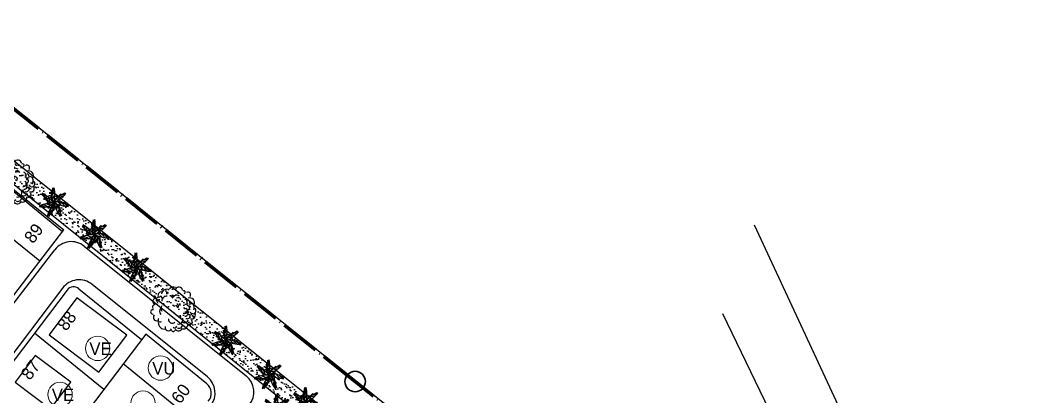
# Model space of a CAD drawing. Extents: x 472704 to 474638, y 1059265 to 1060325.
# Drawn here: x 474230.8 to 474472.4, y 1059848 to 1059938.8 of the extents above; entities that cross this region are included whole.
import ezdxf

# ---------------------------------------------------------------- set-up
doc = ezdxf.new("R2010")
doc.units = 0
doc.header["$LTSCALE"] = 0.4
doc.header["$MEASUREMENT"] = 0
doc.linetypes.add('ACAD_ISO04W100', pattern=[30.5, 24, -3, 0.5, -3])
doc.layers.get('0').update_dxf_attribs({"linetype": 'CONTINUOUS', "lineweight": 25})
for name, color, linetype, lineweight in [('1', 5, 'ACAD_ISO04W100', 80), ('ARBOLES', 114, 'CONTINUOUS', 25), ('AREAS VERDAS', 72, 'CONTINUOUS', 25), ('AREAS VERDES', 2, 'CONTINUOUS', 20), ('CASA', 31, 'CONTINUOUS', 30), ('TEXTO-COOR', 3, 'CONTINUOUS', 35)]:
    doc.layers.add(name, color=color, linetype=linetype, lineweight=lineweight)
for name, color, linetype in [('NumeroPropu', 6, 'CONTINUOUS'), ('PARCELASPEOPUESTAS', 3, 'CONTINUOUS'), ('TipoVivienda', 7, 'CONTINUOUS'), ('UNIFAMILIAR', 5, 'CONTINUOUS'), ('VEGETACION', 3, 'CONTINUOUS'), ('VIAEXISTENTE', 3, 'CONTINUOUS'), ('VIAPROPUESTA', 7, 'CONTINUOUS')]:
    doc.layers.add(name, color=color, linetype=linetype)
doc.styles.add('Numeros Parcelas', font='', dxfattribs={"height": 3})
doc.styles.add('TipoVivienda', font='', dxfattribs={"height": 3})
doc.styles.get('Numeros Parcelas').set_extended_font_data('AvantGarde Bk BT')
doc.styles.get('TipoVivienda').set_extended_font_data('AvantGarde Bk BT')
pattern_1 = [(37.5, (0, 0), (-0.0629933581, 1.926823769), [0, -1.52, 0, -1.7, 0, -1.625]), (7.5, (0, 0), (1.769776705, 2.822146065), [0, -0.82, 0, -1.37, 0, -0.525]), (327.5, (-1.23, 0), (3.1141418618, 0.0056590535), [0, -0.5, 0, -1.8, 0, -2.35]), (317.5, (-1.23, 0), (3.0061266046, 0.877675565), [0, -0.25, 0, -1.18, 0, -1.35])]

# ---------------------------------------------------------------- blocks, each defined once
blk = doc.blocks.new('MATA-9-P')
for centre, radius, start, end in [((-0.012, 0.408), 0.0807, 41.611, 159.9786), ((0.095, 0.352), 0.117, 19.5363, 133.8929), ((-0.404, 0.239), 0.0523, 33.6973, 233.0937), ((-0.3, 0.299), 0.0535, 48.8801, 178.3128), ((-0.19, 0.376), 0.0779, 58.9861, 207.9131), ((-0.139, 0.323), 0.0515, 43.6906, 176.2128), ((-0.13, 0.377), 0.0539, 58.2998, 186.1253), ((0.003, 0.224), 0.12, 48.7668, 139.8869), ((0.242, 0.281), 0.13, 29.735, 97.237), ((0.362, 0.237), 0.0901, 334.1349, 112.582), ((-0.411, 0.085), 0.081, 97.9827, 246.8545), ((-0.382, -0.007), 0.0536, 111.1669, 263.9023), ((-0.196, 0.089), 0.103, 98.24, 184.0926), ((-0.14, 0.127), 0.0914, 100.2196, 184.2046), ((0.107, 0.003), 0.0451, 255.8278, 48.4085), ((0.185, 0.11), 0.112, 15.4857, 115.7101), ((0.2, 0.072), 0.076, 342.5759, 76.3443), ((0.292, -0.041), 0.0714, 276.1226, 39.2521), ((0.428, 0.142), 0.0366, 250.6341, 87.6124), ((0.473, 0.036), 0.0582, 274.1634, 85.8366), ((-0.357, -0.122), 0.141, 138.2834, 242.854), ((-0.352, -0.264), 0.075, 125.1074, 295.1356), ((-0.166, -0.175), 0.0856, 132.6578, 272.2174), ((0.179, -0.196), 0.0627, 218.0415, 17.9882), ((0.272, -0.186), 0.05, 238.608, 55.1957), ((0.317, -0.105), 0.0811, 297.613, 27.6641), ((0.322, -0.221), 0.0971, 289.6179, 40.7476), ((0.391, -0.129), 0.106, 291.1232, 72.7112), ((-0.301, -0.371), 0.0414, 161.5063, 291.7296), ((-0.214, -0.323), 0.051, 182.3708, 306.9054), ((-0.165, -0.395), 0.0934, 176.9949, 302.2491), ((-0.123, -0.359), 0.0889, 204.4539, 320.9009), ((-0.057, -0.275), 0.0967, 215.7229, 341.5126), ((0.059, -0.34), 0.0902, 208.4156, 303.6457), ((0.155, -0.32), 0.0734, 205.1869, 329.0229), ((0.154, -0.231), 0.0853, 233.2048, 357.4631), ((0.24, -0.387), 0.0807, 210.7968, 2.6678), ((0.328, -0.318), 0.07, 169.6683, 15.8268), ((-0.041, -0.424), 0.105, 204.1955, 327.7789), ((0.113, -0.48), 0.0521, 187.204, 14.3246)]:
    blk.add_arc(centre, radius, start, end)
blk = doc.blocks.new('ARBOL-1')
at = {"layer": 'ARBOLES', "linetype": 'Continuous', "xscale": 5, "yscale": 5, "zscale": 5}
blk.add_blockref('MATA-9-P', (0.5, -0.07), dxfattribs=at)
blk = doc.blocks.new('PALME01')
at = {"layer": 'VEGETACION'}
for p, q in [((-0.48, 1.69), (-0.56, 2.58)), ((-0.56, 2.58), (-0.32, 2.46)), ((-0.34, 2.42), (0.22, 3.22)), ((-0.34, 1.77), (0.26, 2.65)), ((-0.32, 2.46), (-0.14, 3.51)), ((-2.17, 1.26), (-2.88, 2.05)), ((-2.88, 2.05), (-2.68, 2)), ((-2.16, 1.22), (-2.44, 2.16)), ((-2.42, 1.15), (-2.17, 1.26)), ((-1.67, 0.65), (-2.42, 1.15)), ((-1.65, 0.81), (-1.96, 1.83)), ((-1.86, 0.57), (-1.67, 0.65)), ((-0.99, 0.15), (-1.86, 0.57)), ((-0.93, 0.18), (-1.28, 1.25)), ((-1.16, 0.07), (-0.99, 0.15)), ((-0.01, -0.17), (-1.16, 0.07)), ((-0.45, 0.84), (-0.66, 1.78)), ((-0.66, 1.78), (-0.48, 1.69)), ((-0.08, -0.13), (-0.61, 0.92)), ((-0.61, 0.92), (-0.45, 0.84)), ((-0.39, 0.81), (0.23, 1.75)), ((-0.1, -0.04), (0.39, 1.03)), ((-0.04, 0.03), (1.1, 0.31)), ((0.04, 0.02), (0.97, -0.69)), ((0.39, 1.03), (0.43, 0.85)), ((0.43, 0.85), (1.03, 1.6)), ((0.44, 0.78), (1.57, 0.88)), ((0.94, 0.12), (1.72, -0.7)), ((1.1, 0.31), (0.98, 0.17)), ((0.98, 0.17), (1.94, 0.16)), ((1.03, 1.6), (1.07, 1.4)), ((1.07, 1.4), (1.72, 2.02)), ((1.22, 1.34), (2.28, 1.42)), ((1.72, 2.02), (1.78, 1.75)), ((1.73, 1.74), (2.71, 1.81)), ((1.78, 1.75), (2.7, 2.27)), ((1.94, 0.16), (1.81, 0.01)), ((1.81, 0.01), (2.7, -0.12)), ((2.7, 2.27), (2.6, 2.09)), ((-3.46, -1), (-3.29, -0.88)), ((-2.4, -0.93), (-3.46, -1)), ((-2.35, -0.95), (-3.26, -0.58)), ((-1.72, -0.8), (-2.71, -0.42)), ((-1.61, -0.92), (-2.46, -1.2)), ((-0.77, -0.64), (-1.83, -0.24)), ((-0.79, -0.71), (-1.66, -1.12)), ((-1.66, -1.12), (-1.61, -0.92)), ((-0.5, -1.86), (-1.42, -2.4)), ((-0.03, -1.03), (-1.01, -1.6)), ((0.07, -0.13), (-0.83, -0.88)), ((-0.83, -0.88), (-0.79, -0.71)), ((-0.33, -1.85), (-0.65, -2.69)), ((-0.21, -2.01), (-0.33, -1.85)), ((0.01, -1.08), (-0.21, -2.01)), ((0.12, -1.22), (0.01, -1.08)), ((0.09, -0.05), (0.12, -1.22)), ((0.73, -0.69), (0.57, -1.81)), ((0.97, -0.69), (0.79, -0.69)), ((0.79, -0.69), (1.39, -1.44)), ((1.09, -1.57), (0.94, -2.63)), ((1.39, -1.44), (1.19, -1.44)), ((1.19, -1.44), (1.64, -2.21)), ((1.38, -2.16), (1.22, -3.13)), ((1.37, -2.21), (1.67, -3.23)), ((1.64, -2.21), (1.37, -2.21)), ((1.86, -0.15), (2.59, -0.93)), ((2.49, -0.3), (3.15, -1.02)), ((2.7, -0.12), (2.53, -0.32)), ((2.53, -0.32), (3.51, -0.73)), ((3.51, -0.73), (3.31, -0.76)), ((-0.78, -2.45), (-1.63, -2.93)), ((-0.82, -2.48), (-1.43, -3.35)), ((-0.65, -2.69), (-0.82, -2.48)), ((1.67, -3.23), (1.52, -3.09))]:
    blk.add_line(p, q, dxfattribs=at)
for centre, radius, start, end in [((3.35, 1.47), 3.79, 146.5126, 204.9769), ((-8.28, 2.34), 8.56, 343.2568, 8.2327), ((0.88, 3.52), 3.79, 197.9411, 256.4055), ((-7.05, -5.04), 8.56, 34.6853, 59.6613), ((0, 0), 1.53, 165.4304, 194.1231), ((0, 0), 1.53, 112.3411, 140.8959), ((-3.28, 7.91), 8.56, 291.8282, 316.8041), ((3.29, -1.73), 3.79, 95.084, 153.5483), ((0.75, -3.68), 3.79, 43.6554, 102.1198), ((4.18, 7.47), 8.56, 240.3996, 265.3756), ((-2.36, -2.91), 3.79, 352.2268, 50.6912), ((8.5, 1.36), 8.56, 188.971, 213.947), ((0, 0), 1.53, 58.7372, 86.9078), ((0, 0), 1.53, 6.2517, 34.072), ((-0.51, -8.67), 8.56, 86.1139, 111.0899), ((-2.25, 2.86), 3.79, 249.3697, 307.8341), ((-3.7, 0), 3.79, 300.7983, 359.2626), ((6.41, -5.83), 8.56, 137.5425, 162.5184), ((0, 0), 1.53, 216.742, 245.1681), ((0, 0), 1.53, 266.3653, 294.3399), ((0, 0), 1.53, 315.6716, 343.3932)]:
    blk.add_arc(centre, radius, start, end, dxfattribs=at)
blk = doc.blocks.new('PALMERA')
at = {"layer": 'AREAS VERDES'}
blk.add_blockref('PALME01', (-88.82, 0.82), dxfattribs=at)

msp = doc.modelspace()

# ---------------------------------------------------------------- hatches: boundary and pattern name
at = {"layer": 'AREAS VERDAS'}
h = msp.add_hatch(dxfattribs=at)
h.set_pattern_fill('AR-SAND', color=64, style=0)
h.set_pattern_definition(pattern_1)
h.paths.add_polyline_path([(474200, 1059928.21), (474200, 1059923.29), (474207.61, 1059916.63), (474243.53, 1059887.8), (474246.29, 1059891.26)])
h = msp.add_hatch(dxfattribs=at)
h.set_pattern_fill('AR-SAND', color=64, style=0)
h.set_pattern_definition(pattern_1)
h.paths.add_polyline_path([(474246.29, 1059891.26), (474243.53, 1059887.8), (474288.88, 1059851.41), (474291.73, 1059854.98)])
h = msp.add_hatch(dxfattribs=at)
h.set_pattern_fill('AR-SAND', color=64, style=0)
h.set_pattern_definition(pattern_1)
h.paths.add_polyline_path([(474291.73, 1059854.98), (474288.88, 1059851.41), (474292.65, 1059848.39, -0.020577), (474292.8, 1059848.67, -0.013276), (474292.87, 1059848.22), (474294.29, 1059847.08), (474294.38, 1059847.17), (474294.44, 1059846.96), (474294.49, 1059846.92, -0.078084), (474295.62, 1059847.24, -0.02822), (474294.94, 1059846.55), (474301.44, 1059841.34), (474301.46, 1059841.35), (474301.45, 1059841.33), (474301.69, 1059841.14, -0.002106), (474301.73, 1059841.14, -0.000672), (474301.71, 1059841.12), (474309.91, 1059834.54), (474309.92, 1059834.55), (474309.92, 1059834.54), (474310.17, 1059834.33, -0.000561), (474310.18, 1059834.33, -0.000178), (474310.18, 1059834.33), (474325.98, 1059821.64), (474328.91, 1059825.31)])

# ---------------------------------------------------------------- linework, layer by layer
at = {"layer": '1', "color": 1}
for p, q in [((474311.54, 1059851.7), (474059.59, 1060053.08)), ((474468.63, 1059726.59), (474311.54, 1059851.7))]:
    msp.add_line(p, q, dxfattribs=at)
at = {"layer": 'CASA'}
for points in [[(474249.78, 1059853.98), (474256.54, 1059862.9), (474244.54, 1059871.9), (474237.82, 1059862.94), (474249.78, 1059853.98)], [(474238.21, 1059845.18), (474243.05, 1059851.56), (474234.49, 1059857.97), (474229.69, 1059851.57), (474238.18, 1059845.13)]]:
    msp.add_lwpolyline(points, dxfattribs=at)
at = {"layer": 'PARCELASPEOPUESTAS', "linetype": 'Continuous'}
for p, q in [((474241.08, 1059887.8), (474225.61, 1059900.39)), ((474235.58, 1059880.67), (474220.07, 1059893.3)), ((474187.31, 1059817.96), (474241.41, 1059888.23)), ((474242.16, 1059873.73), (474191.13, 1059806.41)), ((474245.02, 1059874.07), (474260.11, 1059861.79)), ((474261.12, 1059863.12), (474206.08, 1059790.51)), ((474234.34, 1059863.42), (474251.04, 1059849.83)), ((474275.81, 1059851.16), (474261.12, 1059863.12)), ((474272.48, 1059842.26), (474255.68, 1059855.94))]:
    msp.add_line(p, q, dxfattribs=at)
for centre, radius, start, end in [((474243.75, 1059872.52), 2, 50.8589, 142.8357), ((474274.05, 1059848.91), 2.86, 317.9007, 52.0685)]:
    msp.add_arc(centre, radius, start, end, dxfattribs=at)
at = {"layer": 'TEXTO-COOR'}
msp.add_circle((474311.54, 1059851.7), 2.47, dxfattribs=at)
msp.add_point((474311.54, 1059851.7), dxfattribs=at)
at = {"layer": 'TipoVivienda', "linetype": 'Continuous', "lineweight": 20}
for centre in [(474249.52, 1059859.68), (474240.47, 1059848.56), (474260.44, 1059846.49)]:
    msp.add_circle(centre, 2.94, dxfattribs=at)
at = {"layer": 'UNIFAMILIAR', "linetype": 'Continuous', "lineweight": 20}
msp.add_circle((474264.67, 1059854.94), 2.94, dxfattribs=at)
at = {"layer": 'VIAEXISTENTE'}
for p, q in [((474407.62, 1059889.47), (474472.38, 1059750.59)), ((474400, 1059868.09), (474464.79, 1059734.51))]:
    msp.add_line(p, q, dxfattribs=at)
at = {"layer": 'VIAPROPUESTA', "linetype": 'Continuous'}
for p, q in [((474461.74, 1059732.08), (474059.82, 1060052.9)), ((474461.78, 1059719.25), (474053.12, 1060045.45))]:
    msp.add_line(p, q, dxfattribs=at)
at = {"layer": 'VIAPROPUESTA'}
for p, q in [((474207.61, 1059916.63), (474408.28, 1059755.61)), ((474214.14, 1059910.11), (474241.41, 1059888.23)), ((474246.3, 1059884.3), (474285.27, 1059853.03)), ((474188.27, 1059817.29), (474239.21, 1059883.45)), ((474275.95, 1059852.82), (474248.18, 1059875.1)), ((474241.07, 1059874.22), (474190.13, 1059807.02))]:
    msp.add_line(p, q, dxfattribs=at)
for centre, start, end in [((474243.17, 1059880.4), 51.2553, 142.4089), ((474245.05, 1059871.2), 51.2553, 142.8357), ((474272.82, 1059848.92), 322.049, 51.2553), ((474282.14, 1059849.13), 321.3816, 51.2553)]:
    msp.add_arc(centre, 5, start, end, dxfattribs=at)

# ---------------------------------------------------------------- block references
at = {"layer": 'AREAS VERDAS', "xscale": 2.100000000008932, "yscale": 2.099999999860302, "zscale": 2.1, "rotation": 39.1339686675782}
for p in [(474228, 1059899.23), (474266.79, 1059868.64)]:
    msp.add_blockref('ARBOL-1', p, dxfattribs=at)
at = {"layer": 'AREAS VERDAS', "linetype": 'Continuous', "lineweight": 20, "rotation": 1.972147739680779}
for p in [(474327.8, 1059897.07), (474337.55, 1059889.42), (474347.65, 1059881.41), (474369.32, 1059863.75), (474379.6, 1059855.58), (474388.48, 1059848.96)]:
    msp.add_blockref('PALMERA', p, dxfattribs=at)
at = {"layer": 'AREAS VERDAS', "linetype": 'Continuous', "rotation": 1.972147739680779}
msp.add_blockref('PALMERA', (474381.53, 1059847.33), dxfattribs=at)

# ---------------------------------------------------------------- texts
at = {"layer": 'NumeroPropu', "linetype": 'Continuous', "lineweight": 20, "style": 'Numeros Parcelas'}
for s, p in [('89', (474233.98, 1059884.74)), ('88', (474241.94, 1059863.66)), ('87', (474233.2, 1059851.81)), ('60', (474269.4, 1059846.09))]:
    msp.add_text(s, height=3, rotation=53.1502, dxfattribs=at).set_placement(p)
at = {"layer": 'TipoVivienda', "linetype": 'Continuous', "lineweight": 20, "style": 'TipoVivienda'}
for s, p in [('VE', (474247.54, 1059858.11)), ('VU', (474262.68, 1059853.37)), ('VE', (474238.49, 1059846.99))]:
    msp.add_text(s, height=3, dxfattribs=at).set_placement(p)

doc.saveas('drawing.dxf')
